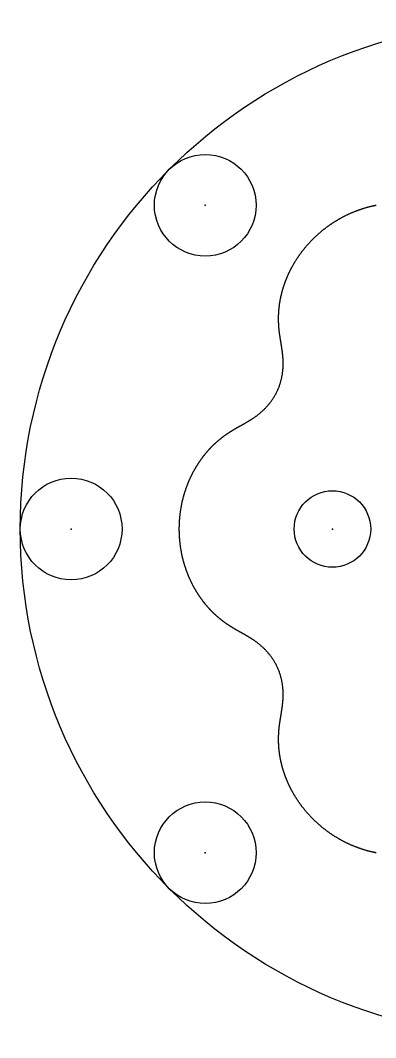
# Model space of a CAD drawing. Header units: metres. Extents: x -69 to 69, y -69 to 69.
# Drawn here: x -69.1 to -20.8, y -69.1 to 69.1 of the extents above; entities that cross this region are included whole.
import ezdxf

# ---------------------------------------------------------------- set-up
doc = ezdxf.new("R2010")
doc.units = ezdxf.units.M

msp = doc.modelspace()

# ---------------------------------------------------------------- linework, layer by layer
at = {"color": 1}
msp.add_lwpolyline([(-20.78, -44), (-20.84, -43.99), (-20.9, -43.98), (-20.95, -43.97), (-21.01, -43.95), (-21.07, -43.94), (-21.13, -43.93), (-21.19, -43.92), (-21.25, -43.9), (-21.31, -43.89), (-21.37, -43.88), (-21.42, -43.86), (-21.48, -43.85), (-21.54, -43.83), (-21.6, -43.82), (-21.66, -43.8), (-21.72, -43.79), (-21.78, -43.77), (-21.84, -43.76), (-21.9, -43.74), (-21.96, -43.72), (-22.02, -43.71), (-22.08, -43.69), (-22.14, -43.67), (-22.2, -43.66), (-22.26, -43.64), (-22.32, -43.62), (-22.38, -43.6), (-22.44, -43.59), (-22.5, -43.57), (-22.56, -43.55), (-22.61, -43.53), (-22.67, -43.51), (-22.73, -43.49), (-22.79, -43.47), (-22.85, -43.45), (-22.91, -43.43), (-22.97, -43.41), (-23.03, -43.39), (-23.09, -43.37), (-23.15, -43.35), (-23.21, -43.33), (-23.27, -43.3), (-23.33, -43.28), (-23.39, -43.26), (-23.45, -43.24), (-23.51, -43.21), (-23.57, -43.19), (-23.63, -43.17), (-23.69, -43.14), (-23.75, -43.12), (-23.81, -43.09), (-23.87, -43.07), (-23.93, -43.04), (-23.99, -43.02), (-24.05, -42.99), (-24.11, -42.97), (-24.17, -42.94), (-24.23, -42.92), (-24.29, -42.89), (-24.35, -42.86), (-24.41, -42.84), (-24.47, -42.81), (-24.53, -42.78), (-24.59, -42.75), (-24.64, -42.73), (-24.7, -42.7), (-24.76, -42.67), (-24.82, -42.64), (-24.88, -42.61), (-24.94, -42.58), (-25, -42.55), (-25.06, -42.52), (-25.12, -42.49), (-25.18, -42.46), (-25.23, -42.43), (-25.29, -42.4), (-25.35, -42.37), (-25.41, -42.34), (-25.47, -42.31), (-25.53, -42.28), (-25.58, -42.24), (-25.64, -42.21), (-25.7, -42.18), (-25.76, -42.15), (-25.81, -42.11), (-25.87, -42.08), (-25.93, -42.05), (-25.99, -42.01), (-26.04, -41.98), (-26.1, -41.94), (-26.16, -41.91), (-26.22, -41.88), (-26.27, -41.84), (-26.33, -41.81), (-26.39, -41.77), (-26.44, -41.73), (-26.5, -41.7), (-26.56, -41.66), (-26.61, -41.63), (-26.67, -41.59), (-26.72, -41.55), (-26.78, -41.51), (-26.84, -41.48), (-26.89, -41.44), (-26.95, -41.4), (-27, -41.36), (-27.06, -41.33), (-27.11, -41.29), (-27.17, -41.25), (-27.22, -41.21), (-27.28, -41.17), (-27.33, -41.13), (-27.39, -41.09), (-27.44, -41.05), (-27.49, -41.01), (-27.55, -40.97), (-27.6, -40.93), (-27.66, -40.89), (-27.71, -40.85), (-27.76, -40.81), (-27.81, -40.77), (-27.87, -40.72), (-27.92, -40.68), (-27.97, -40.64), (-28.03, -40.6), (-28.08, -40.56), (-28.13, -40.51), (-28.18, -40.47), (-28.23, -40.43), (-28.29, -40.38), (-28.34, -40.34), (-28.39, -40.3), (-28.44, -40.25), (-28.49, -40.21), (-28.54, -40.16), (-28.59, -40.12), (-28.64, -40.07), (-28.69, -40.03), (-28.74, -39.99), (-28.79, -39.94), (-28.84, -39.89), (-28.89, -39.85), (-28.94, -39.8), (-28.99, -39.76), (-29.04, -39.71), (-29.08, -39.66), (-29.13, -39.62), (-29.18, -39.57), (-29.23, -39.52), (-29.28, -39.48), (-29.32, -39.43), (-29.37, -39.38), (-29.42, -39.34), (-29.47, -39.29), (-29.51, -39.24), (-29.56, -39.19), (-29.61, -39.14), (-29.65, -39.1), (-29.7, -39.05), (-29.74, -39), (-29.79, -38.95), (-29.83, -38.9), (-29.88, -38.85), (-29.92, -38.8), (-29.97, -38.75), (-30.01, -38.7), (-30.06, -38.66), (-30.1, -38.61), (-30.14, -38.56), (-30.19, -38.51), (-30.23, -38.46), (-30.27, -38.41), (-30.31, -38.35), (-30.36, -38.3), (-30.4, -38.25), (-30.44, -38.2), (-30.48, -38.15), (-30.52, -38.1), (-30.57, -38.05), (-30.61, -38), (-30.65, -37.95), (-30.69, -37.9), (-30.73, -37.84), (-30.77, -37.79), (-30.81, -37.74), (-30.85, -37.69), (-30.89, -37.64), (-30.93, -37.58), (-30.96, -37.53), (-31, -37.48), (-31.04, -37.43), (-31.08, -37.38), (-31.12, -37.32), (-31.16, -37.27), (-31.19, -37.22), (-31.23, -37.16), (-31.27, -37.11), (-31.3, -37.06), (-31.34, -37.01), (-31.38, -36.95), (-31.41, -36.9), (-31.45, -36.85), (-31.48, -36.79), (-31.52, -36.74), (-31.55, -36.69), (-31.59, -36.63), (-31.62, -36.58), (-31.65, -36.52), (-31.69, -36.47), (-31.72, -36.42), (-31.76, -36.36), (-31.79, -36.31), (-31.82, -36.26), (-31.85, -36.2), (-31.89, -36.15), (-31.92, -36.09), (-31.95, -36.04), (-31.98, -35.99), (-32.01, -35.93), (-32.04, -35.88), (-32.07, -35.82), (-32.1, -35.77), (-32.13, -35.71), (-32.16, -35.66), (-32.19, -35.61), (-32.22, -35.55), (-32.25, -35.5), (-32.28, -35.44), (-32.31, -35.39), (-32.34, -35.33), (-32.37, -35.28), (-32.39, -35.22), (-32.42, -35.17), (-32.45, -35.12), (-32.48, -35.06), (-32.5, -35.01), (-32.53, -34.95), (-32.56, -34.9), (-32.58, -34.84), (-32.61, -34.79), (-32.63, -34.73), (-32.66, -34.68), (-32.68, -34.63), (-32.71, -34.57), (-32.73, -34.52), (-32.76, -34.46), (-32.78, -34.41), (-32.8, -34.35), (-32.83, -34.3), (-32.85, -34.25), (-32.87, -34.19), (-32.9, -34.14), (-32.92, -34.08), (-32.94, -34.03), (-32.96, -33.97), (-32.98, -33.92), (-33.01, -33.87), (-33.03, -33.81), (-33.05, -33.76), (-33.07, -33.7), (-33.09, -33.65), (-33.11, -33.6), (-33.13, -33.54), (-33.15, -33.49), (-33.17, -33.44), (-33.19, -33.38), (-33.21, -33.33), (-33.22, -33.28), (-33.24, -33.22), (-33.26, -33.17), (-33.28, -33.12), (-33.3, -33.06), (-33.31, -33.01), (-33.33, -32.96), (-33.35, -32.9), (-33.36, -32.85), (-33.38, -32.8), (-33.4, -32.74), (-33.41, -32.69), (-33.43, -32.64), (-33.44, -32.59), (-33.46, -32.53), (-33.47, -32.48), (-33.49, -32.43), (-33.5, -32.38), (-33.52, -32.33), (-33.53, -32.27), (-33.55, -32.22), (-33.56, -32.17), (-33.57, -32.12), (-33.59, -32.07), (-33.6, -32.01), (-33.61, -31.96), (-33.63, -31.91), (-33.64, -31.86), (-33.65, -31.81), (-33.66, -31.76), (-33.67, -31.71), (-33.68, -31.66), (-33.7, -31.61), (-33.71, -31.56), (-33.72, -31.51), (-33.73, -31.46), (-33.74, -31.41), (-33.75, -31.36), (-33.76, -31.31), (-33.77, -31.26), (-33.78, -31.21), (-33.79, -31.16), (-33.8, -31.11), (-33.81, -31.06), (-33.81, -31.01), (-33.82, -30.96), (-33.83, -30.91), (-33.84, -30.86), (-33.85, -30.81), (-33.86, -30.76), (-33.86, -30.72), (-33.87, -30.67), (-33.88, -30.62), (-33.88, -30.57), (-33.89, -30.52), (-33.9, -30.48), (-33.9, -30.43), (-33.91, -30.38), (-33.92, -30.33), (-33.92, -30.29), (-33.93, -30.24), (-33.93, -30.19), (-33.94, -30.15), (-33.94, -30.1), (-33.95, -30.05), (-33.95, -30.01), (-33.96, -29.96), (-33.96, -29.92), (-33.97, -29.87), (-33.97, -29.82), (-33.98, -29.78), (-33.98, -29.73), (-33.98, -29.69), (-33.99, -29.64), (-33.99, -29.6), (-33.99, -29.55), (-34, -29.51), (-34, -29.46), (-34, -29.42), (-34.01, -29.38), (-34.01, -29.33), (-34.01, -29.29), (-34.01, -29.24), (-34.01, -29.2), (-34.02, -29.16), (-34.02, -29.11), (-34.02, -29.07), (-34.02, -29.03), (-34.02, -28.99), (-34.02, -28.94), (-34.02, -28.9), (-34.03, -28.86), (-34.03, -28.82), (-34.03, -28.77), (-34.03, -28.73), (-34.03, -28.69), (-34.03, -28.65), (-34.03, -28.61), (-34.03, -28.57), (-34.03, -28.53), (-34.03, -28.48), (-34.03, -28.44), (-34.03, -28.4), (-34.03, -28.36), (-34.03, -28.32), (-34.02, -28.28), (-34.02, -28.24), (-34.02, -28.2), (-34.02, -28.16), (-34.02, -28.12), (-34.02, -28.08), (-34.02, -28.04), (-34.02, -28.01), (-34.01, -27.97), (-34.01, -27.93), (-34.01, -27.89), (-34.01, -27.85), (-34.01, -27.81), (-34.01, -27.77), (-34, -27.73), (-34, -27.7), (-34, -27.66), (-34, -27.62), (-33.99, -27.58), (-33.99, -27.55), (-33.99, -27.51), (-33.98, -27.47), (-33.98, -27.43), (-33.98, -27.4), (-33.98, -27.36), (-33.97, -27.32), (-33.97, -27.29), (-33.97, -27.25), (-33.96, -27.21), (-33.96, -27.18), (-33.96, -27.14), (-33.95, -27.1), (-33.95, -27.07), (-33.94, -27.03), (-33.94, -27), (-33.94, -26.96), (-33.93, -26.92), (-33.93, -26.89), (-33.93, -26.85), (-33.92, -26.82), (-33.92, -26.78), (-33.91, -26.75), (-33.91, -26.71), (-33.9, -26.68), (-33.9, -26.64), (-33.89, -26.61), (-33.89, -26.57), (-33.89, -26.54), (-33.88, -26.5), (-33.88, -26.46), (-33.87, -26.43), (-33.87, -26.39), (-33.86, -26.36), (-33.86, -26.33), (-33.85, -26.29), (-33.85, -26.26), (-33.84, -26.22), (-33.84, -26.19), (-33.83, -26.15), (-33.83, -26.12), (-33.82, -26.08), (-33.82, -26.05), (-33.81, -26.01), (-33.81, -25.98), (-33.8, -25.94), (-33.79, -25.91), (-33.79, -25.87), (-33.78, -25.84), (-33.78, -25.8), (-33.77, -25.76), (-33.77, -25.73), (-33.76, -25.69), (-33.75, -25.66), (-33.75, -25.62), (-33.74, -25.59), (-33.74, -25.55), (-33.73, -25.51), (-33.72, -25.48), (-33.72, -25.44), (-33.71, -25.4), (-33.71, -25.37), (-33.7, -25.33), (-33.69, -25.29), (-33.69, -25.26), (-33.68, -25.22), (-33.68, -25.18), (-33.67, -25.14), (-33.66, -25.1), (-33.66, -25.07), (-33.65, -25.03), (-33.64, -24.99), (-33.64, -24.95), (-33.63, -24.91), (-33.62, -24.87), (-33.62, -24.83), (-33.61, -24.79), (-33.61, -24.75), (-33.6, -24.7), (-33.59, -24.66), (-33.59, -24.62), (-33.58, -24.58), (-33.57, -24.53), (-33.57, -24.49), (-33.56, -24.45), (-33.55, -24.4), (-33.55, -24.36), (-33.54, -24.31), (-33.53, -24.27), (-33.53, -24.22), (-33.52, -24.17), (-33.51, -24.12), (-33.51, -24.07), (-33.5, -24.03), (-33.5, -23.98), (-33.49, -23.93), (-33.48, -23.87), (-33.48, -23.82), (-33.47, -23.77), (-33.47, -23.72), (-33.46, -23.66), (-33.46, -23.61), (-33.45, -23.55), (-33.45, -23.49), (-33.44, -23.44), (-33.44, -23.38), (-33.43, -23.32), (-33.43, -23.26), (-33.42, -23.2), (-33.42, -23.14), (-33.42, -23.07), (-33.41, -23.01), (-33.41, -22.94), (-33.41, -22.88), (-33.4, -22.81), (-33.4, -22.74), (-33.4, -22.67), (-33.4, -22.6), (-33.4, -22.53), (-33.4, -22.46), (-33.4, -22.38), (-33.4, -22.31), (-33.4, -22.23), (-33.41, -22.15), (-33.41, -22.07), (-33.41, -21.99), (-33.42, -21.91), (-33.42, -21.83), (-33.43, -21.75), (-33.44, -21.66), (-33.44, -21.57), (-33.45, -21.49), (-33.46, -21.4), (-33.47, -21.31), (-33.48, -21.22), (-33.5, -21.13), (-33.51, -21.03), (-33.53, -20.94), (-33.54, -20.85), (-33.56, -20.75), (-33.58, -20.65), (-33.6, -20.56), (-33.62, -20.46), (-33.65, -20.36), (-33.67, -20.26), (-33.7, -20.16), (-33.72, -20.06), (-33.75, -19.96), (-33.78, -19.85), (-33.81, -19.75), (-33.85, -19.65), (-33.88, -19.55), (-33.92, -19.44), (-33.96, -19.34), (-34, -19.24), (-34.04, -19.14), (-34.08, -19.03), (-34.12, -18.93), (-34.17, -18.83), (-34.22, -18.73), (-34.26, -18.63), (-34.31, -18.53), (-34.36, -18.43), (-34.42, -18.33), (-34.47, -18.23), (-34.52, -18.14), (-34.58, -18.04), (-34.64, -17.95), (-34.69, -17.86), (-34.75, -17.76), (-34.81, -17.67), (-34.87, -17.58), (-34.93, -17.5), (-34.99, -17.41), (-35.05, -17.33), (-35.12, -17.24), (-35.18, -17.16), (-35.24, -17.08), (-35.3, -17), (-35.37, -16.92), (-35.43, -16.85), (-35.5, -16.77), (-35.56, -16.7), (-35.62, -16.63), (-35.69, -16.56), (-35.75, -16.49), (-35.81, -16.43), (-35.88, -16.36), (-35.94, -16.3), (-36, -16.24), (-36.07, -16.18), (-36.13, -16.12), (-36.19, -16.06), (-36.25, -16), (-36.31, -15.95), (-36.37, -15.9), (-36.43, -15.85), (-36.49, -15.79), (-36.55, -15.74), (-36.61, -15.7), (-36.67, -15.65), (-36.72, -15.6), (-36.78, -15.56), (-36.84, -15.52), (-36.89, -15.47), (-36.95, -15.43), (-37, -15.39), (-37.05, -15.35), (-37.11, -15.31), (-37.16, -15.27), (-37.21, -15.24), (-37.26, -15.2), (-37.31, -15.17), (-37.36, -15.13), (-37.41, -15.1), (-37.46, -15.07), (-37.51, -15.03), (-37.56, -15), (-37.61, -14.97), (-37.65, -14.94), (-37.7, -14.91), (-37.74, -14.88), (-37.79, -14.85), (-37.83, -14.82), (-37.88, -14.8), (-37.92, -14.77), (-37.96, -14.74), (-38.01, -14.72), (-38.05, -14.69), (-38.09, -14.67), (-38.13, -14.64), (-38.17, -14.62), (-38.21, -14.59), (-38.25, -14.57), (-38.29, -14.55), (-38.33, -14.53), (-38.37, -14.5), (-38.41, -14.48), (-38.44, -14.46), (-38.48, -14.44), (-38.52, -14.42), (-38.56, -14.39), (-38.59, -14.37), (-38.63, -14.35), (-38.66, -14.33), (-38.7, -14.31), (-38.74, -14.29), (-38.77, -14.27), (-38.81, -14.25), (-38.84, -14.23), (-38.87, -14.21), (-38.91, -14.2), (-38.94, -14.18), (-38.98, -14.16), (-39.01, -14.14), (-39.04, -14.12), (-39.08, -14.1), (-39.11, -14.08), (-39.14, -14.06), (-39.17, -14.05), (-39.21, -14.03), (-39.24, -14.01), (-39.27, -13.99), (-39.3, -13.97), (-39.34, -13.96), (-39.37, -13.94), (-39.4, -13.92), (-39.43, -13.9), (-39.46, -13.89), (-39.49, -13.87), (-39.52, -13.85), (-39.56, -13.83), (-39.59, -13.82), (-39.62, -13.8), (-39.65, -13.78), (-39.68, -13.76), (-39.71, -13.74), (-39.74, -13.73), (-39.77, -13.71), (-39.8, -13.69), (-39.83, -13.67), (-39.86, -13.66), (-39.89, -13.64), (-39.92, -13.62), (-39.95, -13.6), (-39.99, -13.59), (-40.02, -13.57), (-40.05, -13.55), (-40.08, -13.53), (-40.11, -13.51), (-40.14, -13.5), (-40.17, -13.48), (-40.2, -13.46), (-40.23, -13.44), (-40.26, -13.42), (-40.29, -13.4), (-40.32, -13.38), (-40.35, -13.37), (-40.38, -13.35), (-40.41, -13.33), (-40.44, -13.31), (-40.47, -13.29), (-40.5, -13.27), (-40.53, -13.25), (-40.56, -13.23), (-40.59, -13.21), (-40.62, -13.19), (-40.65, -13.17), (-40.68, -13.15), (-40.71, -13.14), (-40.75, -13.12), (-40.78, -13.09), (-40.81, -13.07), (-40.84, -13.05), (-40.87, -13.03), (-40.9, -13.01), (-40.93, -12.99), (-40.96, -12.97), (-40.99, -12.95), (-41.02, -12.93), (-41.05, -12.91), (-41.08, -12.89), (-41.12, -12.87), (-41.15, -12.84), (-41.18, -12.82), (-41.21, -12.8), (-41.24, -12.78), (-41.27, -12.75), (-41.3, -12.73), (-41.33, -12.71), (-41.37, -12.69), (-41.4, -12.66), (-41.43, -12.64), (-41.46, -12.62), (-41.49, -12.59), (-41.52, -12.57), (-41.56, -12.55), (-41.59, -12.52), (-41.62, -12.5), (-41.65, -12.47), (-41.68, -12.45), (-41.72, -12.42), (-41.75, -12.4), (-41.78, -12.37), (-41.81, -12.35), (-41.84, -12.32), (-41.88, -12.3), (-41.91, -12.27), (-41.94, -12.25), (-41.97, -12.22), (-42.01, -12.19), (-42.04, -12.17), (-42.07, -12.14), (-42.1, -12.11), (-42.14, -12.09), (-42.17, -12.06), (-42.2, -12.03), (-42.23, -12), (-42.27, -11.98), (-42.3, -11.95), (-42.33, -11.92), (-42.36, -11.89), (-42.4, -11.86), (-42.43, -11.83), (-42.46, -11.8), (-42.5, -11.77), (-42.53, -11.74), (-42.56, -11.71), (-42.59, -11.68), (-42.63, -11.65), (-42.66, -11.62), (-42.69, -11.59), (-42.73, -11.56), (-42.76, -11.53), (-42.79, -11.5), (-42.83, -11.47), (-42.86, -11.43), (-42.89, -11.4), (-42.92, -11.37), (-42.96, -11.34), (-42.99, -11.3), (-43.02, -11.27), (-43.06, -11.24), (-43.09, -11.21), (-43.12, -11.17), (-43.16, -11.14), (-43.19, -11.1), (-43.22, -11.07), (-43.26, -11.03), (-43.29, -11), (-43.32, -10.96), (-43.36, -10.93), (-43.39, -10.89), (-43.42, -10.86), (-43.45, -10.82), (-43.49, -10.79), (-43.52, -10.75), (-43.55, -10.71), (-43.59, -10.68), (-43.62, -10.64), (-43.65, -10.6), (-43.69, -10.56), (-43.72, -10.53), (-43.75, -10.49), (-43.78, -10.45), (-43.82, -10.41), (-43.85, -10.37), (-43.88, -10.33), (-43.92, -10.29), (-43.95, -10.25), (-43.98, -10.21), (-44.01, -10.17), (-44.05, -10.13), (-44.08, -10.09), (-44.11, -10.05), (-44.14, -10.01), (-44.18, -9.97), (-44.21, -9.93), (-44.24, -9.89), (-44.27, -9.84), (-44.3, -9.8), (-44.34, -9.76), (-44.37, -9.72), (-44.4, -9.67), (-44.43, -9.63), (-44.46, -9.59), (-44.5, -9.54), (-44.53, -9.5), (-44.56, -9.46), (-44.59, -9.41), (-44.62, -9.37), (-44.65, -9.32), (-44.69, -9.28), (-44.72, -9.23), (-44.75, -9.19), (-44.78, -9.14), (-44.81, -9.09), (-44.84, -9.05), (-44.87, -9), (-44.9, -8.96), (-44.93, -8.91), (-44.96, -8.86), (-44.99, -8.81), (-45.02, -8.77), (-45.05, -8.72), (-45.08, -8.67), (-45.11, -8.62), (-45.14, -8.57), (-45.17, -8.53), (-45.2, -8.48), (-45.23, -8.43), (-45.26, -8.38), (-45.29, -8.33), (-45.32, -8.28), (-45.35, -8.23), (-45.38, -8.18), (-45.41, -8.13), (-45.44, -8.08), (-45.47, -8.03), (-45.49, -7.97), (-45.52, -7.92), (-45.55, -7.87), (-45.58, -7.82), (-45.61, -7.77), (-45.63, -7.71), (-45.66, -7.66), (-45.69, -7.61), (-45.72, -7.56), (-45.74, -7.5), (-45.77, -7.45), (-45.8, -7.4), (-45.82, -7.34), (-45.85, -7.29), (-45.88, -7.23), (-45.9, -7.18), (-45.93, -7.13), (-45.96, -7.07), (-45.98, -7.02), (-46.01, -6.96), (-46.03, -6.9), (-46.06, -6.85), (-46.08, -6.79), (-46.11, -6.74), (-46.13, -6.68), (-46.16, -6.62), (-46.18, -6.57), (-46.21, -6.51), (-46.23, -6.45), (-46.25, -6.4), (-46.28, -6.34), (-46.3, -6.28), (-46.32, -6.22), (-46.35, -6.17), (-46.37, -6.11), (-46.39, -6.05), (-46.42, -5.99), (-46.44, -5.93), (-46.46, -5.87), (-46.48, -5.82), (-46.5, -5.76), (-46.53, -5.7), (-46.55, -5.64), (-46.57, -5.58), (-46.59, -5.52), (-46.61, -5.46), (-46.63, -5.4), (-46.65, -5.34), (-46.67, -5.28), (-46.69, -5.22), (-46.71, -5.16), (-46.73, -5.09), (-46.75, -5.03), (-46.77, -4.97), (-46.79, -4.91), (-46.81, -4.85), (-46.83, -4.79), (-46.84, -4.73), (-46.86, -4.66), (-46.88, -4.6), (-46.9, -4.54), (-46.91, -4.48), (-46.93, -4.41), (-46.95, -4.35), (-46.97, -4.29), (-46.98, -4.23), (-47, -4.16), (-47.01, -4.1), (-47.03, -4.04), (-47.05, -3.97), (-47.06, -3.91), (-47.08, -3.84), (-47.09, -3.78), (-47.11, -3.72), (-47.12, -3.65), (-47.13, -3.59), (-47.15, -3.52), (-47.16, -3.46), (-47.17, -3.4), (-47.19, -3.33), (-47.2, -3.27), (-47.21, -3.2), (-47.23, -3.14), (-47.24, -3.07), (-47.25, -3.01), (-47.26, -2.94), (-47.27, -2.88), (-47.28, -2.81), (-47.29, -2.74), (-47.31, -2.68), (-47.32, -2.61), (-47.33, -2.55), (-47.34, -2.48), (-47.35, -2.42), (-47.35, -2.35), (-47.36, -2.28), (-47.37, -2.22), (-47.38, -2.15), (-47.39, -2.09), (-47.4, -2.02), (-47.41, -1.95), (-47.41, -1.89), (-47.42, -1.82), (-47.43, -1.75), (-47.43, -1.69), (-47.44, -1.62), (-47.45, -1.55), (-47.45, -1.49), (-47.46, -1.42), (-47.46, -1.35), (-47.47, -1.29), (-47.47, -1.22), (-47.48, -1.15), (-47.48, -1.08), (-47.49, -1.02), (-47.49, -0.95), (-47.5, -0.88), (-47.5, -0.82), (-47.5, -0.75), (-47.5, -0.68), (-47.51, -0.61), (-47.51, -0.55), (-47.51, -0.48), (-47.51, -0.41), (-47.51, -0.35), (-47.52, -0.28), (-47.52, -0.21), (-47.52, -0.14), (-47.52, -0.08), (-47.52, -0.01), (-47.52, 0.08), (-47.52, 0.14), (-47.52, 0.21), (-47.52, 0.28), (-47.51, 0.35), (-47.51, 0.41), (-47.51, 0.48), (-47.51, 0.55), (-47.51, 0.61), (-47.5, 0.68), (-47.5, 0.75), (-47.5, 0.82), (-47.5, 0.88), (-47.49, 0.95), (-47.49, 1.02), (-47.48, 1.08), (-47.48, 1.15), (-47.47, 1.22), (-47.47, 1.29), (-47.46, 1.35), (-47.46, 1.42), (-47.45, 1.49), (-47.45, 1.55), (-47.44, 1.62), (-47.43, 1.69), (-47.43, 1.75), (-47.42, 1.82), (-47.41, 1.89), (-47.41, 1.95), (-47.4, 2.02), (-47.39, 2.09), (-47.38, 2.15), (-47.37, 2.22), (-47.36, 2.28), (-47.35, 2.35), (-47.35, 2.42), (-47.34, 2.48), (-47.33, 2.55), (-47.32, 2.61), (-47.31, 2.68), (-47.29, 2.74), (-47.28, 2.81), (-47.27, 2.88), (-47.26, 2.94), (-47.25, 3.01), (-47.24, 3.07), (-47.23, 3.14), (-47.21, 3.2), (-47.2, 3.27), (-47.19, 3.33), (-47.17, 3.4), (-47.16, 3.46), (-47.15, 3.52), (-47.13, 3.59), (-47.12, 3.65), (-47.11, 3.72), (-47.09, 3.78), (-47.08, 3.84), (-47.06, 3.91), (-47.05, 3.97), (-47.03, 4.04), (-47.01, 4.1), (-47, 4.16), (-46.98, 4.23), (-46.97, 4.29), (-46.95, 4.35), (-46.93, 4.41), (-46.91, 4.48), (-46.9, 4.54), (-46.88, 4.6), (-46.86, 4.66), (-46.84, 4.73), (-46.83, 4.79), (-46.81, 4.85), (-46.79, 4.91), (-46.77, 4.97), (-46.75, 5.03), (-46.73, 5.09), (-46.71, 5.16), (-46.69, 5.22), (-46.67, 5.28), (-46.65, 5.34), (-46.63, 5.4), (-46.61, 5.46), (-46.59, 5.52), (-46.57, 5.58), (-46.55, 5.64), (-46.53, 5.7), (-46.5, 5.76), (-46.48, 5.82), (-46.46, 5.87), (-46.44, 5.93), (-46.42, 5.99), (-46.39, 6.05), (-46.37, 6.11), (-46.35, 6.17), (-46.32, 6.22), (-46.3, 6.28), (-46.28, 6.34), (-46.25, 6.4), (-46.23, 6.45), (-46.21, 6.51), (-46.18, 6.57), (-46.16, 6.62), (-46.13, 6.68), (-46.11, 6.74), (-46.08, 6.79), (-46.06, 6.85), (-46.03, 6.9), (-46.01, 6.96), (-45.98, 7.02), (-45.96, 7.07), (-45.93, 7.13), (-45.9, 7.18), (-45.88, 7.23), (-45.85, 7.29), (-45.82, 7.34), (-45.8, 7.4), (-45.77, 7.45), (-45.74, 7.5), (-45.72, 7.56), (-45.69, 7.61), (-45.66, 7.66), (-45.63, 7.71), (-45.61, 7.77), (-45.58, 7.82), (-45.55, 7.87), (-45.52, 7.92), (-45.49, 7.97), (-45.47, 8.03), (-45.44, 8.08), (-45.41, 8.13), (-45.38, 8.18), (-45.35, 8.23), (-45.32, 8.28), (-45.29, 8.33), (-45.26, 8.38), (-45.23, 8.43), (-45.2, 8.48), (-45.17, 8.53), (-45.14, 8.57), (-45.11, 8.62), (-45.08, 8.67), (-45.05, 8.72), (-45.02, 8.77), (-44.99, 8.81), (-44.96, 8.86), (-44.93, 8.91), (-44.9, 8.96), (-44.87, 9), (-44.84, 9.05), (-44.81, 9.09), (-44.78, 9.14), (-44.75, 9.19), (-44.72, 9.23), (-44.69, 9.28), (-44.65, 9.32), (-44.62, 9.37), (-44.59, 9.41), (-44.56, 9.46), (-44.53, 9.5), (-44.5, 9.54), (-44.46, 9.59), (-44.43, 9.63), (-44.4, 9.67), (-44.37, 9.72), (-44.34, 9.76), (-44.3, 9.8), (-44.27, 9.84), (-44.24, 9.89), (-44.21, 9.93), (-44.18, 9.97), (-44.14, 10.01), (-44.11, 10.05), (-44.08, 10.09), (-44.05, 10.13), (-44.01, 10.17), (-43.98, 10.21), (-43.95, 10.25), (-43.92, 10.29), (-43.88, 10.33), (-43.85, 10.37), (-43.82, 10.41), (-43.78, 10.45), (-43.75, 10.49), (-43.72, 10.53), (-43.69, 10.56), (-43.65, 10.6), (-43.62, 10.64), (-43.59, 10.68), (-43.55, 10.71), (-43.52, 10.75), (-43.49, 10.79), (-43.45, 10.82), (-43.42, 10.86), (-43.39, 10.89), (-43.36, 10.93), (-43.32, 10.96), (-43.29, 11), (-43.26, 11.03), (-43.22, 11.07), (-43.19, 11.1), (-43.16, 11.14), (-43.12, 11.17), (-43.09, 11.21), (-43.06, 11.24), (-43.02, 11.27), (-42.99, 11.3), (-42.96, 11.34), (-42.92, 11.37), (-42.89, 11.4), (-42.86, 11.43), (-42.83, 11.47), (-42.79, 11.5), (-42.76, 11.53), (-42.73, 11.56), (-42.69, 11.59), (-42.66, 11.62), (-42.63, 11.65), (-42.59, 11.68), (-42.56, 11.71), (-42.53, 11.74), (-42.5, 11.77), (-42.46, 11.8), (-42.43, 11.83), (-42.4, 11.86), (-42.36, 11.89), (-42.33, 11.92), (-42.3, 11.95), (-42.27, 11.98), (-42.23, 12), (-42.2, 12.03), (-42.17, 12.06), (-42.14, 12.09), (-42.1, 12.11), (-42.07, 12.14), (-42.04, 12.17), (-42.01, 12.19), (-41.97, 12.22), (-41.94, 12.25), (-41.91, 12.27), (-41.88, 12.3), (-41.84, 12.32), (-41.81, 12.35), (-41.78, 12.37), (-41.75, 12.4), (-41.72, 12.42), (-41.68, 12.45), (-41.65, 12.47), (-41.62, 12.5), (-41.59, 12.52), (-41.56, 12.55), (-41.52, 12.57), (-41.49, 12.59), (-41.46, 12.62), (-41.43, 12.64), (-41.4, 12.66), (-41.37, 12.69), (-41.33, 12.71), (-41.3, 12.73), (-41.27, 12.75), (-41.24, 12.78), (-41.21, 12.8), (-41.18, 12.82), (-41.15, 12.84), (-41.12, 12.87), (-41.08, 12.89), (-41.05, 12.91), (-41.02, 12.93), (-40.99, 12.95), (-40.96, 12.97), (-40.93, 12.99), (-40.9, 13.01), (-40.87, 13.03), (-40.84, 13.05), (-40.81, 13.07), (-40.78, 13.09), (-40.75, 13.12), (-40.71, 13.14), (-40.68, 13.15), (-40.65, 13.17), (-40.62, 13.19), (-40.59, 13.21), (-40.56, 13.23), (-40.53, 13.25), (-40.5, 13.27), (-40.47, 13.29), (-40.44, 13.31), (-40.41, 13.33), (-40.38, 13.35), (-40.35, 13.37), (-40.32, 13.38), (-40.29, 13.4), (-40.26, 13.42), (-40.23, 13.44), (-40.2, 13.46), (-40.17, 13.48), (-40.14, 13.5), (-40.11, 13.51), (-40.08, 13.53), (-40.05, 13.55), (-40.02, 13.57), (-39.99, 13.59), (-39.95, 13.6), (-39.92, 13.62), (-39.89, 13.64), (-39.86, 13.66), (-39.83, 13.67), (-39.8, 13.69), (-39.77, 13.71), (-39.74, 13.73), (-39.71, 13.74), (-39.68, 13.76), (-39.65, 13.78), (-39.62, 13.8), (-39.59, 13.82), (-39.56, 13.83), (-39.52, 13.85), (-39.49, 13.87), (-39.46, 13.89), (-39.43, 13.9), (-39.4, 13.92), (-39.37, 13.94), (-39.34, 13.96), (-39.3, 13.97), (-39.27, 13.99), (-39.24, 14.01), (-39.21, 14.03), (-39.17, 14.05), (-39.14, 14.06), (-39.11, 14.08), (-39.08, 14.1), (-39.04, 14.12), (-39.01, 14.14), (-38.98, 14.16), (-38.94, 14.18), (-38.91, 14.2), (-38.87, 14.21), (-38.84, 14.23), (-38.81, 14.25), (-38.77, 14.27), (-38.74, 14.29), (-38.7, 14.31), (-38.66, 14.33), (-38.63, 14.35), (-38.59, 14.37), (-38.56, 14.39), (-38.52, 14.42), (-38.48, 14.44), (-38.44, 14.46), (-38.41, 14.48), (-38.37, 14.5), (-38.33, 14.53), (-38.29, 14.55), (-38.25, 14.57), (-38.21, 14.59), (-38.17, 14.62), (-38.13, 14.64), (-38.09, 14.67), (-38.05, 14.69), (-38.01, 14.72), (-37.96, 14.74), (-37.92, 14.77), (-37.88, 14.8), (-37.83, 14.82), (-37.79, 14.85), (-37.74, 14.88), (-37.7, 14.91), (-37.65, 14.94), (-37.61, 14.97), (-37.56, 15), (-37.51, 15.03), (-37.46, 15.07), (-37.41, 15.1), (-37.36, 15.13), (-37.31, 15.17), (-37.26, 15.2), (-37.21, 15.24), (-37.16, 15.27), (-37.11, 15.31), (-37.05, 15.35), (-37, 15.39), (-36.95, 15.43), (-36.89, 15.47), (-36.84, 15.52), (-36.78, 15.56), (-36.72, 15.6), (-36.67, 15.65), (-36.61, 15.7), (-36.55, 15.74), (-36.49, 15.79), (-36.43, 15.85), (-36.37, 15.9), (-36.31, 15.95), (-36.25, 16), (-36.19, 16.06), (-36.13, 16.12), (-36.07, 16.18), (-36, 16.24), (-35.94, 16.3), (-35.88, 16.36), (-35.81, 16.43), (-35.75, 16.49), (-35.69, 16.56), (-35.62, 16.63), (-35.56, 16.7), (-35.5, 16.77), (-35.43, 16.85), (-35.37, 16.92), (-35.3, 17), (-35.24, 17.08), (-35.18, 17.16), (-35.12, 17.24), (-35.05, 17.33), (-34.99, 17.41), (-34.93, 17.5), (-34.87, 17.58), (-34.81, 17.67), (-34.75, 17.76), (-34.69, 17.86), (-34.64, 17.95), (-34.58, 18.04), (-34.52, 18.14), (-34.47, 18.23), (-34.42, 18.33), (-34.36, 18.43), (-34.31, 18.53), (-34.26, 18.63), (-34.22, 18.73), (-34.17, 18.83), (-34.12, 18.93), (-34.08, 19.03), (-34.04, 19.14), (-34, 19.24), (-33.96, 19.34), (-33.92, 19.44), (-33.88, 19.55), (-33.85, 19.65), (-33.81, 19.75), (-33.78, 19.85), (-33.75, 19.96), (-33.72, 20.06), (-33.7, 20.16), (-33.67, 20.26), (-33.65, 20.36), (-33.62, 20.46), (-33.6, 20.56), (-33.58, 20.65), (-33.56, 20.75), (-33.54, 20.85), (-33.53, 20.94), (-33.51, 21.03), (-33.5, 21.13), (-33.48, 21.22), (-33.47, 21.31), (-33.46, 21.4), (-33.45, 21.49), (-33.44, 21.57), (-33.44, 21.66), (-33.43, 21.75), (-33.42, 21.83), (-33.42, 21.91), (-33.41, 21.99), (-33.41, 22.07), (-33.41, 22.15), (-33.4, 22.23), (-33.4, 22.31), (-33.4, 22.38), (-33.4, 22.46), (-33.4, 22.53), (-33.4, 22.6), (-33.4, 22.67), (-33.4, 22.74), (-33.4, 22.81), (-33.41, 22.88), (-33.41, 22.94), (-33.41, 23.01), (-33.42, 23.07), (-33.42, 23.14), (-33.42, 23.2), (-33.43, 23.26), (-33.43, 23.32), (-33.44, 23.38), (-33.44, 23.44), (-33.45, 23.49), (-33.45, 23.55), (-33.46, 23.61), (-33.46, 23.66), (-33.47, 23.72), (-33.47, 23.77), (-33.48, 23.82), (-33.48, 23.87), (-33.49, 23.93), (-33.5, 23.98), (-33.5, 24.03), (-33.51, 24.07), (-33.51, 24.12), (-33.52, 24.17), (-33.53, 24.22), (-33.53, 24.27), (-33.54, 24.31), (-33.55, 24.36), (-33.55, 24.4), (-33.56, 24.45), (-33.57, 24.49), (-33.57, 24.53), (-33.58, 24.58), (-33.59, 24.62), (-33.59, 24.66), (-33.6, 24.7), (-33.61, 24.75), (-33.61, 24.79), (-33.62, 24.83), (-33.62, 24.87), (-33.63, 24.91), (-33.64, 24.95), (-33.64, 24.99), (-33.65, 25.03), (-33.66, 25.07), (-33.66, 25.1), (-33.67, 25.14), (-33.68, 25.18), (-33.68, 25.22), (-33.69, 25.26), (-33.69, 25.29), (-33.7, 25.33), (-33.71, 25.37), (-33.71, 25.4), (-33.72, 25.44), (-33.72, 25.48), (-33.73, 25.51), (-33.74, 25.55), (-33.74, 25.59), (-33.75, 25.62), (-33.75, 25.66), (-33.76, 25.69), (-33.77, 25.73), (-33.77, 25.76), (-33.78, 25.8), (-33.78, 25.84), (-33.79, 25.87), (-33.79, 25.91), (-33.8, 25.94), (-33.81, 25.98), (-33.81, 26.01), (-33.82, 26.05), (-33.82, 26.08), (-33.83, 26.12), (-33.83, 26.15), (-33.84, 26.19), (-33.84, 26.22), (-33.85, 26.26), (-33.85, 26.29), (-33.86, 26.33), (-33.86, 26.36), (-33.87, 26.39), (-33.87, 26.43), (-33.88, 26.46), (-33.88, 26.5), (-33.89, 26.54), (-33.89, 26.57), (-33.89, 26.61), (-33.9, 26.64), (-33.9, 26.68), (-33.91, 26.71), (-33.91, 26.75), (-33.92, 26.78), (-33.92, 26.82), (-33.93, 26.85), (-33.93, 26.89), (-33.93, 26.92), (-33.94, 26.96), (-33.94, 27), (-33.94, 27.03), (-33.95, 27.07), (-33.95, 27.1), (-33.96, 27.14), (-33.96, 27.18), (-33.96, 27.21), (-33.97, 27.25), (-33.97, 27.29), (-33.97, 27.32), (-33.98, 27.36), (-33.98, 27.4), (-33.98, 27.43), (-33.98, 27.47), (-33.99, 27.51), (-33.99, 27.55), (-33.99, 27.58), (-34, 27.62), (-34, 27.66), (-34, 27.7), (-34, 27.73), (-34.01, 27.77), (-34.01, 27.81), (-34.01, 27.85), (-34.01, 27.89), (-34.01, 27.93), (-34.01, 27.97), (-34.02, 28.01), (-34.02, 28.04), (-34.02, 28.08), (-34.02, 28.12), (-34.02, 28.16), (-34.02, 28.2), (-34.02, 28.24), (-34.02, 28.28), (-34.03, 28.32), (-34.03, 28.36), (-34.03, 28.4), (-34.03, 28.44), (-34.03, 28.48), (-34.03, 28.53), (-34.03, 28.57), (-34.03, 28.61), (-34.03, 28.65), (-34.03, 28.69), (-34.03, 28.73), (-34.03, 28.77), (-34.03, 28.82), (-34.03, 28.86), (-34.02, 28.9), (-34.02, 28.94), (-34.02, 28.99), (-34.02, 29.03), (-34.02, 29.07), (-34.02, 29.11), (-34.02, 29.16), (-34.01, 29.2), (-34.01, 29.24), (-34.01, 29.29), (-34.01, 29.33), (-34.01, 29.38), (-34, 29.42), (-34, 29.46), (-34, 29.51), (-33.99, 29.55), (-33.99, 29.6), (-33.99, 29.64), (-33.98, 29.69), (-33.98, 29.73), (-33.98, 29.78), (-33.97, 29.82), (-33.97, 29.87), (-33.96, 29.92), (-33.96, 29.96), (-33.95, 30.01), (-33.95, 30.05), (-33.94, 30.1), (-33.94, 30.15), (-33.93, 30.19), (-33.93, 30.24), (-33.92, 30.29), (-33.92, 30.33), (-33.91, 30.38), (-33.9, 30.43), (-33.9, 30.48), (-33.89, 30.52), (-33.88, 30.57), (-33.88, 30.62), (-33.87, 30.67), (-33.86, 30.72), (-33.86, 30.76), (-33.85, 30.81), (-33.84, 30.86), (-33.83, 30.91), (-33.82, 30.96), (-33.81, 31.01), (-33.81, 31.06), (-33.8, 31.11), (-33.79, 31.16), (-33.78, 31.21), (-33.77, 31.26), (-33.76, 31.31), (-33.75, 31.36), (-33.74, 31.41), (-33.73, 31.46), (-33.72, 31.51), (-33.71, 31.56), (-33.7, 31.61), (-33.68, 31.66), (-33.67, 31.71), (-33.66, 31.76), (-33.65, 31.81), (-33.64, 31.86), (-33.63, 31.91), (-33.61, 31.96), (-33.6, 32.01), (-33.59, 32.07), (-33.57, 32.12), (-33.56, 32.17), (-33.55, 32.22), (-33.53, 32.27), (-33.52, 32.33), (-33.5, 32.38), (-33.49, 32.43), (-33.47, 32.48), (-33.46, 32.53), (-33.44, 32.59), (-33.43, 32.64), (-33.41, 32.69), (-33.4, 32.74), (-33.38, 32.8), (-33.36, 32.85), (-33.35, 32.9), (-33.33, 32.96), (-33.31, 33.01), (-33.3, 33.06), (-33.28, 33.12), (-33.26, 33.17), (-33.24, 33.22), (-33.22, 33.28), (-33.21, 33.33), (-33.19, 33.38), (-33.17, 33.44), (-33.15, 33.49), (-33.13, 33.54), (-33.11, 33.6), (-33.09, 33.65), (-33.07, 33.7), (-33.05, 33.76), (-33.03, 33.81), (-33.01, 33.87), (-32.98, 33.92), (-32.96, 33.97), (-32.94, 34.03), (-32.92, 34.08), (-32.9, 34.14), (-32.87, 34.19), (-32.85, 34.25), (-32.83, 34.3), (-32.8, 34.35), (-32.78, 34.41), (-32.76, 34.46), (-32.73, 34.52), (-32.71, 34.57), (-32.68, 34.63), (-32.66, 34.68), (-32.63, 34.73), (-32.61, 34.79), (-32.58, 34.84), (-32.56, 34.9), (-32.53, 34.95), (-32.5, 35.01), (-32.48, 35.06), (-32.45, 35.12), (-32.42, 35.17), (-32.39, 35.22), (-32.37, 35.28), (-32.34, 35.33), (-32.31, 35.39), (-32.28, 35.44), (-32.25, 35.5), (-32.22, 35.55), (-32.19, 35.61), (-32.16, 35.66), (-32.13, 35.71), (-32.1, 35.77), (-32.07, 35.82), (-32.04, 35.88), (-32.01, 35.93), (-31.98, 35.99), (-31.95, 36.04), (-31.92, 36.09), (-31.89, 36.15), (-31.85, 36.2), (-31.82, 36.26), (-31.79, 36.31), (-31.76, 36.36), (-31.72, 36.42), (-31.69, 36.47), (-31.65, 36.52), (-31.62, 36.58), (-31.59, 36.63), (-31.55, 36.69), (-31.52, 36.74), (-31.48, 36.79), (-31.45, 36.85), (-31.41, 36.9), (-31.38, 36.95), (-31.34, 37.01), (-31.3, 37.06), (-31.27, 37.11), (-31.23, 37.16), (-31.19, 37.22), (-31.16, 37.27), (-31.12, 37.32), (-31.08, 37.38), (-31.04, 37.43), (-31, 37.48), (-30.96, 37.53), (-30.93, 37.58), (-30.89, 37.64), (-30.85, 37.69), (-30.81, 37.74), (-30.77, 37.79), (-30.73, 37.84), (-30.69, 37.9), (-30.65, 37.95), (-30.61, 38), (-30.57, 38.05), (-30.52, 38.1), (-30.48, 38.15), (-30.44, 38.2), (-30.4, 38.25), (-30.36, 38.3), (-30.31, 38.35), (-30.27, 38.41), (-30.23, 38.46), (-30.19, 38.51), (-30.14, 38.56), (-30.1, 38.61), (-30.06, 38.66), (-30.01, 38.7), (-29.97, 38.75), (-29.92, 38.8), (-29.88, 38.85), (-29.83, 38.9), (-29.79, 38.95), (-29.74, 39), (-29.7, 39.05), (-29.65, 39.1), (-29.61, 39.14), (-29.56, 39.19), (-29.51, 39.24), (-29.47, 39.29), (-29.42, 39.34), (-29.37, 39.38), (-29.32, 39.43), (-29.28, 39.48), (-29.23, 39.52), (-29.18, 39.57), (-29.13, 39.62), (-29.08, 39.66), (-29.04, 39.71), (-28.99, 39.76), (-28.94, 39.8), (-28.89, 39.85), (-28.84, 39.89), (-28.79, 39.94), (-28.74, 39.99), (-28.69, 40.03), (-28.64, 40.07), (-28.59, 40.12), (-28.54, 40.16), (-28.49, 40.21), (-28.44, 40.25), (-28.39, 40.3), (-28.34, 40.34), (-28.29, 40.38), (-28.23, 40.43), (-28.18, 40.47), (-28.13, 40.51), (-28.08, 40.56), (-28.03, 40.6), (-27.97, 40.64), (-27.92, 40.68), (-27.87, 40.72), (-27.81, 40.77), (-27.76, 40.81), (-27.71, 40.85), (-27.66, 40.89), (-27.6, 40.93), (-27.55, 40.97), (-27.49, 41.01), (-27.44, 41.05), (-27.39, 41.09), (-27.33, 41.13), (-27.28, 41.17), (-27.22, 41.21), (-27.17, 41.25), (-27.11, 41.29), (-27.06, 41.33), (-27, 41.36), (-26.95, 41.4), (-26.89, 41.44), (-26.84, 41.48), (-26.78, 41.51), (-26.72, 41.55), (-26.67, 41.59), (-26.61, 41.63), (-26.56, 41.66), (-26.5, 41.7), (-26.44, 41.73), (-26.39, 41.77), (-26.33, 41.81), (-26.27, 41.84), (-26.22, 41.88), (-26.16, 41.91), (-26.1, 41.94), (-26.04, 41.98), (-25.99, 42.01), (-25.93, 42.05), (-25.87, 42.08), (-25.81, 42.11), (-25.76, 42.15), (-25.7, 42.18), (-25.64, 42.21), (-25.58, 42.24), (-25.53, 42.28), (-25.47, 42.31), (-25.41, 42.34), (-25.35, 42.37), (-25.29, 42.4), (-25.23, 42.43), (-25.18, 42.46), (-25.12, 42.49), (-25.06, 42.52), (-25, 42.55), (-24.94, 42.58), (-24.88, 42.61), (-24.82, 42.64), (-24.76, 42.67), (-24.7, 42.7), (-24.64, 42.73), (-24.59, 42.75), (-24.53, 42.78), (-24.47, 42.81), (-24.41, 42.84), (-24.35, 42.86), (-24.29, 42.89), (-24.23, 42.92), (-24.17, 42.94), (-24.11, 42.97), (-24.05, 42.99), (-23.99, 43.02), (-23.93, 43.04), (-23.87, 43.07), (-23.81, 43.09), (-23.75, 43.12), (-23.69, 43.14), (-23.63, 43.17), (-23.57, 43.19), (-23.51, 43.21), (-23.45, 43.24), (-23.39, 43.26), (-23.33, 43.28), (-23.27, 43.3), (-23.21, 43.33), (-23.15, 43.35), (-23.09, 43.37), (-23.03, 43.39), (-22.97, 43.41), (-22.91, 43.43), (-22.85, 43.45), (-22.79, 43.47), (-22.73, 43.49), (-22.67, 43.51), (-22.61, 43.53), (-22.56, 43.55), (-22.5, 43.57), (-22.44, 43.59), (-22.38, 43.6), (-22.32, 43.62), (-22.26, 43.64), (-22.2, 43.66), (-22.14, 43.67), (-22.08, 43.69), (-22.02, 43.71), (-21.96, 43.72), (-21.9, 43.74), (-21.84, 43.76), (-21.78, 43.77), (-21.72, 43.79), (-21.66, 43.8), (-21.6, 43.82), (-21.54, 43.83), (-21.48, 43.85), (-21.42, 43.86), (-21.37, 43.88), (-21.31, 43.89), (-21.25, 43.9), (-21.19, 43.92), (-21.13, 43.93), (-21.07, 43.94), (-21.01, 43.95), (-20.95, 43.97), (-20.9, 43.98), (-20.84, 43.99), (-20.78, 44)], dxfattribs=at)
at = {"color": 7}
msp.add_circle((0, 0), 69.12, dxfattribs=at)
at = {"color": 4}
for centre in [(-43.99, 43.99), (-62.21, 0), (-43.99, -43.99)]:
    msp.add_circle(centre, 6.91, dxfattribs=at)
at = {"color": 6}
msp.add_circle((-26.71, 0), 5.2, dxfattribs=at)
at = {"color": 2}
for p in [(-43.99, 43.99), (-62.21, 0), (-43.99, -43.99)]:
    msp.add_point(p, dxfattribs=at)
at = {"color": 3}
msp.add_point((-26.71, 0), dxfattribs=at)

doc.saveas('drawing.dxf')
